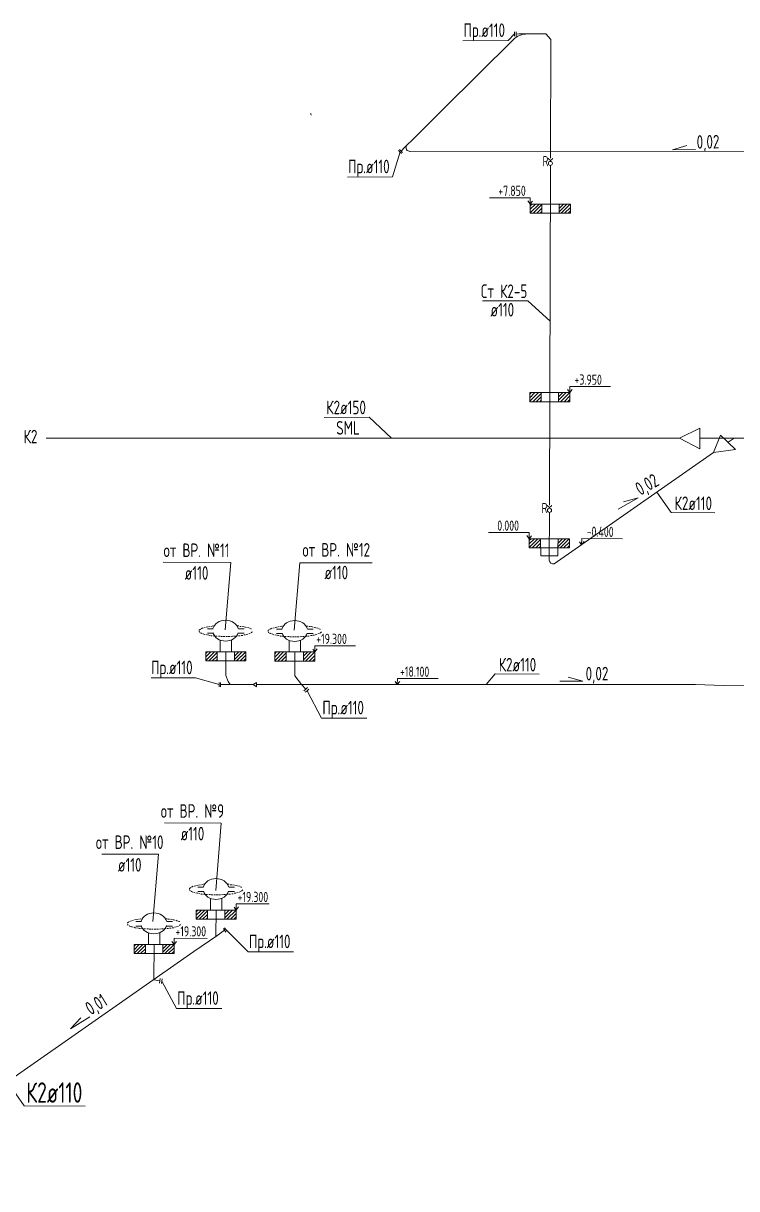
# Model space of a CAD drawing. Header units: millimetres. Extents: x -8689834 to 9419935, y -370377 to 166066.
# Drawn here: x 131437 to 141924, y -306221 to -289072 of the extents above; entities that cross this region are included whole.
import ezdxf

# ---------------------------------------------------------------- set-up
doc = ezdxf.new("R2010")
doc.units = ezdxf.units.MM
doc.header["$MEASUREMENT"] = 0
doc.layers.get('0').update_dxf_attribs({"color": 250, "lineweight": 9})
for name, color, linetype, lineweight in [('_0', 250, 'Continuous', 9), ('_ВК-Text К1', 7, 'Continuous', 30), ('_ВК-К3', 30, 'Continuous', 40), ('ВК_канализация', 32, 'Continuous', 30)]:
    doc.layers.add(name, color=color, linetype=linetype, lineweight=lineweight)
doc.layers.add('PDF __ВК-переход с ПП на  SML', color=3, linetype='Continuous')
doc.layers.add('PDF __эл.подогрев', color=1, linetype='Continuous')
doc.layers.add('PDF __К2', color=7, linetype='Continuous', true_color=0xb800b8)
doc.styles.add('ISOCPEUR', font='isocpeur.ttf', dxfattribs={"width": 0.7})

msp = doc.modelspace()

# ---------------------------------------------------------------- hatches: boundary and pattern name
at = {"layer": '_ВК-К3', "lineweight": 13}
h = msp.add_hatch(dxfattribs=at)
h.set_pattern_fill('ANSI31', scale=11.388071, angle=180)
h.set_pattern_definition([(225, (85311.02, -312099.745), (25.566948, -25.566948), [])])
h.paths.add_polyline_path([(138889.8, -291867.4), (139056.6, -291867.4), (139056.6, -291731.8), (138889.8, -291731.8)])
h.paths.add_polyline_path([(139312.4, -291867.4), (139479.8, -291867.4), (139479.8, -291731.8), (139312.4, -291731.8)])
h = msp.add_hatch(dxfattribs=at)
h.set_pattern_fill('ANSI31', scale=11.388071, angle=180)
h.set_pattern_definition([(225, (85302.812, -314872.87), (25.566948, -25.566948), [])])
h.paths.add_polyline_path([(138881.6, -294640.5), (139048.3, -294640.5), (139048.3, -294504.9), (138881.6, -294504.9)])
h.paths.add_polyline_path([(139304.2, -294640.5), (139471.6, -294640.5), (139471.6, -294504.9), (139304.2, -294504.9)])
h = msp.add_hatch(dxfattribs=at)
h.set_pattern_fill('ANSI31', scale=11.388071, angle=180)
h.set_pattern_definition([(225, (85296.012, -317024.63), (25.566948, -25.566948), [])])
h.paths.add_polyline_path([(138874.8, -296792.3), (139041.5, -296792.3), (139041.5, -296656.7), (138874.8, -296656.7)])
h.paths.add_polyline_path([(139297.4, -296792.3), (139464.8, -296792.3), (139464.8, -296656.7), (139297.4, -296656.7)])
h = msp.add_hatch(dxfattribs=at)
h.set_pattern_fill('ANSI31', scale=11.388071, angle=180)
h.set_pattern_definition([(225, (80539.558, -318687.067), (25.566948, -25.566948), [])])
h.paths.add_polyline_path([(134118.4, -298454.7), (134285.1, -298454.7), (134285.1, -298319.1), (134118.4, -298319.1)])
h.paths.add_polyline_path([(134541, -298454.7), (134708.3, -298454.7), (134708.3, -298319.1), (134541, -298319.1)])
h = msp.add_hatch(dxfattribs=at)
h.set_pattern_fill('ANSI31', scale=11.388071, angle=180)
h.set_pattern_definition([(225, (81554.73, -318691.242), (25.566948, -25.566948), [])])
h.paths.add_polyline_path([(135133.6, -298458.9), (135300.3, -298458.9), (135300.3, -298323.3), (135133.6, -298323.3)])
h.paths.add_polyline_path([(135556.1, -298458.9), (135723.5, -298458.9), (135723.5, -298323.3), (135556.1, -298323.3)])
h = msp.add_hatch(dxfattribs=at)
h.set_pattern_fill('ANSI31', scale=11.388071, angle=180)
h.set_pattern_definition([(225, (80398.1, -322488.41), (25.566948, -25.566948), [])])
h.paths.add_polyline_path([(133976.9, -302256), (134143.6, -302256), (134143.6, -302120.5), (133976.9, -302120.5)])
h.paths.add_polyline_path([(134399.5, -302256), (134566.8, -302256), (134566.8, -302120.5), (134399.5, -302120.5)])
h = msp.add_hatch(dxfattribs=at)
h.set_pattern_fill('ANSI31', scale=11.388071, angle=180)
h.set_pattern_definition([(225, (79485.466, -322994.904), (25.566948, -25.566948), [])])
h.paths.add_polyline_path([(133064.3, -302762.5), (133231, -302762.5), (133231, -302627), (133064.3, -302627)])
h.paths.add_polyline_path([(133486.9, -302762.5), (133654.2, -302762.5), (133654.2, -302627), (133486.9, -302627)])

# ---------------------------------------------------------------- linework, layer by layer
at = {"color": 18, "ltscale": 100, "true_color": 0x000000}
for points in [[(137897, -289329.1), (138562.6, -289327.4), (138659.8, -289227.9)], [(136200.6, -291334.5), (136866.3, -291332.7), (136975, -290965.6)], [(133315, -298706.3), (133969.7, -298704.6), (134314.1, -298802.6)]]:
    msp.add_lwpolyline(points, dxfattribs=at)
at = {"color": 6, "ltscale": 100}
msp.add_lwpolyline([(139117.9, -289228.9), (139191.1, -289309.7)], dxfattribs=at)
at = {"color": 6, "ltscale": 500}
for points in [[(139186.6, -291057.5), (139191.1, -289309.7)], [(139172.8, -296162.9), (139186.1, -291164.2)], [(139169.3, -296972.6), (139171.3, -296269.6)], [(134412.6, -298671), (134414.1, -298319.1)], [(135427.7, -298675.2), (135429.3, -298323.3)], [(134269.2, -302507.3), (134272.7, -302120.5)], [(133355.3, -303145.9), (133360, -302627)]]:
    msp.add_lwpolyline(points, dxfattribs=at)
at = {"color": 7, "ltscale": 500}
for points in [[(138889.5, -291730.3), (138889.5, -291639.9), (138290.5, -291640)], [(138889.5, -291730.3), (138854.7, -291685.3)], [(138889.5, -291730.3), (138921.5, -291687.7)], [(138185.8, -293157.1), (138851.4, -293155.4), (139180, -293454.6)], [(139471.6, -294506.3), (139472, -294415.8), (140070.9, -294418.6)], [(139470.3, -294506.3), (139438.7, -294463.3)], [(139470.3, -294506.3), (139505.5, -294461.6)], [(135857.8, -294871.8), (136523.4, -294870.1), (136852, -295178.3)], [(138874.8, -296656.7), (138874.8, -296566.2), (138275.9, -296566.3)], [(138874.8, -296656.7), (138840.1, -296611.6)], [(138874.8, -296656.7), (138906.9, -296614)], [(139645.1, -296744.3), (139645.5, -296653.8), (140244.4, -296656.6)], [(139645.1, -296744.3), (139613.5, -296701.3)], [(139645.1, -296744.3), (139680.3, -296699.6)], [(135723.5, -298323.3), (135691.5, -298280.6)], [(135723.5, -298323.3), (135723.6, -298232.8), (136322.6, -298233.8)], [(135723.5, -298323.3), (135758.3, -298278.3)], [(136935, -298802.7), (136935.4, -298712.2), (137534.3, -298715.1)], [(136935, -298802.7), (136903.4, -298759.7)], [(136935, -298802.7), (136970.2, -298758)], [(134566.8, -302120.5), (134534.8, -302077.8)], [(134566.8, -302120.5), (134567, -302030), (135051.8, -302030.8)], [(134566.8, -302120.5), (134601.6, -302075.5)], [(133654.2, -302627), (133622.2, -302584.3)], [(133654.2, -302627), (133654.3, -302536.5), (134139.2, -302537.3)], [(133654.2, -302627), (133689, -302581.9)]]:
    msp.add_lwpolyline(points, dxfattribs=at)
at = {"color": 7, "ltscale": 100}
for points in [[(136487.9, -299295.9), (135822.3, -299297.7), (135608.5, -298892.9)], [(135408.7, -302736.1), (134743, -302737.8), (134417.6, -302411.1)], [(134353.5, -303570.5), (133687.9, -303572.2), (133474.1, -303167.5)]]:
    msp.add_lwpolyline(points, dxfattribs=at)
at = {"color": 6, "ltscale": 100}
for centre, radius, start, end in [((138841.1, -289514.1), 285, 89.43477, 135.76065), ((137118.1, -290901.6), 55.2, 148.47172, 275.03965)]:
    msp.add_arc(centre, radius, start, end, dxfattribs=at)
at = {"color": 6, "ltscale": 500}
msp.add_arc((139233.4, -296963.7), 64.8, 187.96812, 275.53896, dxfattribs=at)
at = {"layer": '_0', "ltscale": 500}
for points in [[(141084.2, -295176.5), (141384.2, -295027.9), (141384.1, -295335.2), (141084.2, -295176.5)], [(141906.8, -295341.8), (141582.4, -295389.9), (141685.5, -295134.4), (141906.8, -295341.8)]]:
    msp.add_lwpolyline(points, dxfattribs=at)
at = {"layer": '_ВК-Text К1', "color": 7, "lineweight": 13, "ltscale": 100}
for p, q in [((140979, -290933.2), (141191.3, -290872.2)), ((140979, -290933.2), (141316.5, -290928)), ((140475.4, -296057.1), (140182.2, -296224.2)), ((140475.4, -296057.1), (140261.7, -296112.5)), ((139660.5, -298750.5), (139447.3, -298693.2)), ((139660.5, -298750.5), (139323, -298751)), ((132129.1, -303869.6), (132416.3, -303692.4)), ((132129.1, -303869.6), (132280.2, -303708.6))]:
    msp.add_line(p, q, dxfattribs=at)
at = {"layer": '_ВК-К3', "color": 7, "lineweight": 13}
for p, q in [((139057.2, -291867.4), (139057.2, -291731.8)), ((139312, -291866.9), (139312.4, -291731.3)), ((139049, -294640.5), (139049, -294504.9)), ((139303.8, -294640), (139304.2, -294504.4)), ((139042.2, -296792.3), (139042.2, -296656.7)), ((139297, -296791.8), (139297.4, -296656.2)), ((134285.7, -298454.7), (134285.7, -298319.1)), ((134540.6, -298454.2), (134541, -298318.6)), ((135300.9, -298458.9), (135300.9, -298323.3)), ((135555.7, -298458.4), (135556.1, -298322.8)), ((134144.3, -302256), (134144.3, -302120.5)), ((134399.1, -302255.5), (134399.5, -302120)), ((133231.6, -302762.5), (133231.6, -302627)), ((133486.5, -302762), (133486.9, -302626.5))]:
    msp.add_line(p, q, dxfattribs=at)
for points in [[(139479.8, -291867.4), (138889.8, -291867.4), (138889.8, -291731.8), (139479.8, -291731.8)], [(139471.6, -294640.5), (138881.6, -294640.5), (138881.6, -294504.9), (139471.6, -294504.9)], [(139464.8, -296792.3), (138874.8, -296792.3), (138874.8, -296656.7), (139464.8, -296656.7)], [(134708.3, -298454.7), (134118.4, -298454.7), (134118.4, -298319.1), (134708.3, -298319.1)], [(135723.5, -298458.9), (135133.6, -298458.9), (135133.6, -298323.3), (135723.5, -298323.3)], [(134566.8, -302256), (133976.9, -302256), (133976.9, -302120.5), (134566.8, -302120.5)], [(133654.2, -302762.5), (133064.3, -302762.5), (133064.3, -302627), (133654.2, -302627)]]:
    msp.add_lwpolyline(points, close=True, dxfattribs=at)
at = {"layer": 'PDF __ВК-переход с ПП на  SML', "lineweight": 13}
msp.add_lwpolyline([(139042.6, -296791.8), (139297, -296791.8), (139297, -296906.3), (139042.6, -296906.3)], close=True, dxfattribs=at)
at = {"layer": 'PDF __К2', "lineweight": 13}
for points in [[(134227, -297982.5), (134142.8, -297982.5)], [(134142.8, -298048.6), (134227, -298048.6)], [(134683.8, -297982.5), (134599.7, -297982.5)], [(134599.7, -298048.6), (134683.8, -298048.6)], [(135242.2, -297986.7), (135158, -297986.7)], [(135699, -297986.7), (135614.9, -297986.7)], [(134329.2, -298150.8), (134329.2, -298319.1)], [(134497.5, -298150.8), (134497.5, -298319.1)], [(135158, -298052.8), (135242.2, -298052.8)], [(135344.4, -298155), (135344.4, -298323.3)], [(135512.7, -298155), (135512.7, -298323.3)], [(135614.9, -298052.8), (135699, -298052.8)], [(134497.5, -298319.1), (134329.2, -298319.1)], [(135512.7, -298323.3), (135344.4, -298323.3)], [(134085.5, -301783.8), (134001.4, -301783.8)], [(134542.4, -301783.8), (134458.2, -301783.8)], [(134001.4, -301850), (134085.5, -301850)], [(134187.7, -301952.2), (134187.7, -302120.5)], [(134356, -301952.2), (134356, -302120.5)], [(134458.2, -301850), (134542.4, -301850)], [(134356, -302120.5), (134187.7, -302120.5)], [(133172.9, -302290.3), (133088.8, -302290.3)], [(133629.7, -302290.3), (133545.6, -302290.3)], [(133088.8, -302356.5), (133172.9, -302356.5)], [(133275.1, -302458.7), (133275.1, -302627)], [(133443.4, -302458.7), (133443.4, -302627)], [(133545.6, -302356.5), (133629.7, -302356.5)], [(133443.4, -302627), (133275.1, -302627)]]:
    msp.add_lwpolyline(points, dxfattribs=at)
for points in [[(134410.3, -297856.3), (134321.7, -297856.3), (134244.9, -297906.1), (134225.5, -297976.1)], [(134595.1, -297976.1), (134575.8, -297906.1), (134499, -297856.3), (134410.3, -297856.3)], [(135425.5, -297860.4), (135336.8, -297860.4), (135260.1, -297910.2), (135240.7, -297980.3)], [(135610.3, -297980.3), (135591, -297910.2), (135514.2, -297860.4), (135425.5, -297860.4)], [(134225.5, -298043), (134244.9, -298113), (134321.7, -298162.8), (134410.3, -298162.8)], [(134410.3, -298162.8), (134499, -298162.8), (134575.8, -298113), (134595.1, -298043)], [(135240.7, -298047.2), (135260.1, -298117.2), (135336.8, -298167), (135425.5, -298167)], [(135425.5, -298167), (135514.2, -298167), (135591, -298117.2), (135610.3, -298047.2)], [(134268.9, -301657.6), (134180.2, -301657.6), (134103.4, -301707.4), (134084.1, -301777.5)], [(134453.7, -301777.5), (134434.3, -301707.4), (134357.5, -301657.6), (134268.9, -301657.6)], [(134084.1, -301844.3), (134103.4, -301914.4), (134180.2, -301964.2), (134268.9, -301964.2)], [(134268.9, -301964.2), (134357.5, -301964.2), (134434.3, -301914.4), (134453.7, -301844.3)], [(133356.2, -302164.1), (133267.6, -302164.1), (133190.8, -302213.9), (133171.5, -302284)], [(133541, -302284), (133521.7, -302213.9), (133444.9, -302164.1), (133356.2, -302164.1)], [(133171.5, -302350.8), (133190.8, -302420.9), (133267.6, -302470.7), (133356.2, -302470.7)], [(133356.2, -302470.7), (133444.9, -302470.7), (133521.7, -302420.9), (133541, -302350.8)]]:
    msp.add_open_spline(points, degree=3, dxfattribs=at)
at = {"layer": 'PDF __эл.подогрев', "lineweight": 13}
for points in [[(135658.2, -290397.9), (135664.2, -290403.9), (135670.2, -290421.9)], [(134022.6, -298006.5), (134022.6, -298000.5), (134040.7, -297988.5)], [(134034.6, -298036.6), (134028.6, -298030.6), (134022.6, -298018.6)], [(134070.7, -298054.6), (134052.7, -298048.6), (134046.7, -298042.6)], [(134052.7, -297982.5), (134076.7, -297970.5)], [(134088.7, -297970.5), (134112.8, -297964.5)], [(134124.8, -297958.5), (134148.9, -297952.5)], [(134160.9, -297952.5), (134184.9, -297946.4)], [(134196.9, -297946.4), (134221, -297940.4)], [(134233, -297940.4), (134245, -297940.4)], [(134581.7, -297940.4), (134605.7, -297940.4)], [(134617.7, -297946.4), (134641.8, -297946.4)], [(134653.8, -297946.4), (134683.8, -297952.5)], [(134695.9, -297958.5), (134701.9, -297958.5), (134719.9, -297964.5)], [(134731.9, -297964.5), (134750, -297970.5), (134756, -297970.5)], [(134774, -298048.6), (134750, -298054.6)], [(134768, -297976.5), (134786, -297982.5), (134786, -297988.5)], [(134804.1, -298024.6), (134798, -298030.6), (134786, -298042.6)], [(135037.8, -298010.7), (135037.8, -298004.7), (135055.8, -297992.7)], [(135049.8, -298040.8), (135043.8, -298034.8), (135037.8, -298022.7)], [(135085.9, -298058.8), (135067.9, -298052.8), (135061.8, -298046.8)], [(135067.9, -297986.7), (135091.9, -297974.7)], [(135103.9, -297974.7), (135128, -297968.6)], [(135140, -297962.6), (135164, -297956.6)], [(135176, -297956.6), (135200.1, -297950.6)], [(135212.1, -297950.6), (135236.2, -297944.6)], [(135248.2, -297944.6), (135260.2, -297944.6)], [(135596.8, -297944.6), (135620.9, -297944.6)], [(135632.9, -297950.6), (135656.9, -297950.6)], [(135669, -297950.6), (135699, -297956.6)], [(135711, -297962.6), (135717, -297962.6), (135735.1, -297968.6)], [(135747.1, -297968.6), (135765.1, -297974.7), (135771.1, -297974.7)], [(135783.2, -297980.7), (135801.2, -297986.7), (135801.2, -297992.7)], [(135819.2, -298028.8), (135813.2, -298034.8), (135801.2, -298046.8)], [(134106.8, -298066.7), (134088.7, -298060.6), (134082.7, -298054.6)], [(134142.8, -298072.7), (134136.8, -298072.7), (134118.8, -298066.7)], [(134178.9, -298078.7), (134154.9, -298072.7)], [(134215, -298084.7), (134196.9, -298084.7), (134190.9, -298078.7)], [(134251, -298090.7), (134227, -298084.7)], [(134287.1, -298090.7), (134263.1, -298090.7)], [(134329.2, -298090.7), (134305.1, -298090.7)], [(134365.3, -298096.7), (134341.2, -298096.7)], [(134401.3, -298096.7), (134377.3, -298096.7)], [(134437.4, -298096.7), (134413.3, -298096.7)], [(134479.5, -298096.7), (134449.4, -298096.7)], [(134515.5, -298090.7), (134491.5, -298096.7)], [(134551.6, -298090.7), (134527.6, -298090.7)], [(134587.7, -298084.7), (134563.6, -298090.7)], [(134623.7, -298084.7), (134599.7, -298084.7)], [(134665.8, -298078.7), (134641.8, -298078.7)], [(134701.9, -298072.7), (134689.8, -298072.7), (134677.8, -298072.7)], [(134737.9, -298060.6), (134713.9, -298066.7)], [(135122, -298070.8), (135103.9, -298064.8), (135097.9, -298058.8)], [(135158, -298076.8), (135152, -298076.8), (135134, -298070.8)], [(135194.1, -298082.9), (135170, -298076.8)], [(135230.1, -298088.9), (135212.1, -298088.9), (135206.1, -298082.9)], [(135266.2, -298094.9), (135242.2, -298088.9)], [(135302.3, -298094.9), (135278.2, -298094.9)], [(135344.4, -298094.9), (135320.3, -298094.9)], [(135380.4, -298100.9), (135356.4, -298100.9)], [(135416.5, -298100.9), (135392.4, -298100.9)], [(135452.6, -298100.9), (135428.5, -298100.9)], [(135494.6, -298100.9), (135464.6, -298100.9)], [(135530.7, -298094.9), (135506.7, -298100.9)], [(135566.8, -298094.9), (135542.7, -298094.9)], [(135602.8, -298088.9), (135578.8, -298094.9)], [(135638.9, -298088.9), (135614.9, -298088.9)], [(135681, -298082.9), (135656.9, -298082.9)], [(135717, -298076.8), (135705, -298076.8), (135693, -298076.8)], [(135753.1, -298064.8), (135729.1, -298070.8)], [(135789.2, -298052.8), (135765.1, -298058.8)], [(133881.2, -301807.9), (133881.2, -301801.9), (133899.2, -301789.9)], [(133893.2, -301837.9), (133887.2, -301831.9), (133881.2, -301819.9)], [(133911.2, -301783.8), (133935.3, -301771.8)], [(133947.3, -301771.8), (133971.3, -301765.8)], [(133983.4, -301759.8), (134007.4, -301753.8)], [(134019.4, -301753.8), (134043.5, -301747.8)], [(134055.5, -301747.8), (134079.5, -301741.8)], [(134091.6, -301741.8), (134103.6, -301741.8)], [(134440.2, -301741.8), (134464.2, -301741.8)], [(134476.3, -301747.8), (134500.3, -301747.8)], [(134512.3, -301747.8), (134542.4, -301753.8)], [(134554.4, -301759.8), (134560.4, -301759.8), (134578.4, -301765.8)], [(134590.5, -301765.8), (134608.5, -301771.8), (134614.5, -301771.8)], [(134626.5, -301777.8), (134644.6, -301783.8), (134644.6, -301789.9)], [(133929.3, -301856), (133911.2, -301850), (133905.2, -301844)], [(133965.3, -301868), (133947.3, -301862), (133941.3, -301856)], [(134001.4, -301874), (133995.4, -301874), (133977.3, -301868)], [(134037.5, -301880), (134013.4, -301874)], [(134073.5, -301886), (134055.5, -301886), (134049.5, -301880)], [(134109.6, -301892), (134085.5, -301886)], [(134145.7, -301892), (134121.6, -301892)], [(134187.7, -301892), (134163.7, -301892)], [(134223.8, -301898.1), (134199.7, -301898.1)], [(134259.9, -301898.1), (134235.8, -301898.1)], [(134295.9, -301898.1), (134271.9, -301898.1)], [(134338, -301898.1), (134307.9, -301898.1)], [(134374.1, -301892), (134350, -301898.1)], [(134410.1, -301892), (134386.1, -301892)], [(134446.2, -301886), (134422.2, -301892)], [(134482.3, -301886), (134458.2, -301886)], [(134524.3, -301880), (134500.3, -301880)], [(134560.4, -301874), (134548.4, -301874), (134536.4, -301874)], [(134596.5, -301862), (134572.4, -301868)], [(134632.5, -301850), (134608.5, -301856)], [(134662.6, -301825.9), (134656.6, -301831.9), (134644.6, -301844)], [(132968.5, -302314.4), (132968.5, -302308.4), (132986.6, -302296.4)], [(132980.6, -302344.4), (132974.5, -302338.4), (132968.5, -302326.4)], [(132998.6, -302290.3), (133022.6, -302278.3)], [(133034.7, -302278.3), (133058.7, -302272.3)], [(133070.7, -302266.3), (133094.8, -302260.3)], [(133106.8, -302260.3), (133130.8, -302254.3)], [(133142.9, -302254.3), (133166.9, -302248.3)], [(133178.9, -302248.3), (133190.9, -302248.3)], [(133527.6, -302248.3), (133551.6, -302248.3)], [(133563.6, -302254.3), (133587.7, -302254.3)], [(133599.7, -302254.3), (133629.7, -302260.3)], [(133641.8, -302266.3), (133647.8, -302266.3), (133665.8, -302272.3)], [(133677.8, -302272.3), (133695.9, -302278.3), (133701.9, -302278.3)], [(133713.9, -302284.3), (133731.9, -302290.3), (133731.9, -302296.4)], [(133750, -302332.4), (133744, -302338.4), (133731.9, -302350.5)], [(133016.6, -302362.5), (132998.6, -302356.5), (132992.6, -302350.5)], [(133052.7, -302374.5), (133034.7, -302368.5), (133028.6, -302362.5)], [(133088.8, -302380.5), (133082.7, -302380.5), (133064.7, -302374.5)], [(133124.8, -302386.5), (133100.8, -302380.5)], [(133160.9, -302392.5), (133142.9, -302392.5), (133136.8, -302386.5)], [(133197, -302398.5), (133172.9, -302392.5)], [(133233, -302398.5), (133209, -302398.5)], [(133275.1, -302398.5), (133251.1, -302398.5)], [(133311.2, -302404.6), (133287.1, -302404.6)], [(133347.2, -302404.6), (133323.2, -302404.6)], [(133383.3, -302404.6), (133359.2, -302404.6)], [(133425.4, -302404.6), (133395.3, -302404.6)], [(133461.4, -302398.5), (133437.4, -302404.6)], [(133497.5, -302398.5), (133473.5, -302398.5)], [(133533.6, -302392.5), (133509.5, -302398.5)], [(133569.6, -302392.5), (133545.6, -302392.5)], [(133611.7, -302386.5), (133587.7, -302386.5)], [(133647.8, -302380.5), (133635.8, -302380.5), (133623.7, -302380.5)], [(133683.8, -302368.5), (133659.8, -302374.5)], [(133719.9, -302356.5), (133695.9, -302362.5)]]:
    msp.add_lwpolyline(points, dxfattribs=at)
at = {"layer": 'ВК_канализация', "color": 6, "lineweight": 13, "ltscale": 500}
for points in [[(138659.7, -289260.2), (138659.9, -289195.7)], [(138680.9, -289260.2), (138681.1, -289195.7)], [(138823.5, -289229.7), (138681, -289229.1)], [(139117.9, -289228.9), (138723.7, -289229.3)], [(138644, -289308.3), (137608.2, -290335.6)], [(137608.2, -290335.6), (137191.3, -290752.5), (137042, -290901.8), (137042, -290901.8)], [(136997.5, -290988.6), (136952.4, -290942.5)], [(137012.7, -290973.8), (136967.6, -290927.7)], [(137042, -290901.8), (136990.9, -290951.5)], [(137113.2, -290956.6), (147029.4, -290956.1)], [(139186.4, -291104.2), (139186.5, -291087.5)], [(141084.2, -295175.4), (131773.9, -295175.4)], [(142070.1, -295175.4), (141384.1, -295175.4)], [(141798.3, -295236.6), (141885.6, -295175.4)], [(139239.7, -297028.1), (141583.5, -295387)], [(139172.6, -296209.6), (139172.6, -296192.9)], [(134412.6, -298671), (134450, -298758.7)], [(135528.3, -298802.6), (135528.3, -298802.6), (135428, -298674.8)], [(134314.1, -298770.3), (134314.1, -298834.8)], [(134335.4, -298770.3), (134335.4, -298834.8)], [(134335.4, -298802.6), (134817, -298802.6)], [(134450, -298758.7), (134478, -298802.7)], [(134863.9, -298802.6), (141318.2, -298803)], [(135528.3, -298802.6), (135589, -298869.3)], [(135563.1, -298892.8), (135589, -298869.3)], [(135582.6, -298916.5), (135608.5, -298892.9)], [(135589, -298869.3), (135614.8, -298845.7)], [(135608.5, -298892.9), (135634.4, -298869.3)], [(141318.2, -298803), (141730.1, -298818.4), (147743.5, -298820.1)], [(133946.2, -302733.4), (134279.8, -302499.8), (134279.8, -302499.8)], [(134279.8, -302499.8), (134396.7, -302418.3)], [(134378.9, -302392.8), (134415.8, -302445.7)], [(134396.3, -302380.6), (134433.2, -302433.5)], [(133946.2, -302733.4), (128949.6, -306221.4)], [(133355.3, -303145.9), (133444.1, -303160.9)], [(133438.3, -303195.4), (133444.1, -303160.9)], [(133444.1, -303160.9), (133450, -303126.4)], [(133468.3, -303202), (133474.1, -303167.5)], [(133474.1, -303167.5), (133480, -303133)]]:
    msp.add_lwpolyline(points, dxfattribs=at)
at = {"layer": 'ВК_канализация', "color": 7, "lineweight": 13, "ltscale": 500}
for points in [[(140748.9, -295971.4), (140959.1, -296271.7), (141603.1, -296274.1)], [(134405.9, -297997.3), (134488.7, -297006), (133492.7, -297003.7)], [(135421.1, -298001.5), (135503.9, -297010.1), (136563.6, -297012.5)], [(138241.5, -298804.4), (138374.2, -298647.1), (139018.1, -298649.4)], [(134265.1, -301831.5), (134348, -300840.1), (133512.2, -300838.2)], [(133342.3, -302291.2), (133425.2, -301299.8), (132589.4, -301297.9)], [(131202.8, -304648.5), (131449.2, -305001.5), (132345.6, -305004.8)]]:
    msp.add_lwpolyline(points, dxfattribs=at)
at = {"layer": 'ВК_канализация', "color": 18, "lineweight": 13, "ltscale": 500, "true_color": 0x000000}
msp.add_lwpolyline([(134863.9, -298771.5), (134863.9, -298834.5), (134816.5, -298802.9), (134863.9, -298771.5)], dxfattribs=at)
at = {"layer": 'ВК_канализация', "color": 6, "lineweight": 13, "ltscale": 500}
for centre in [(139186.2, -291134.2), (139172.4, -296239.6)]:
    msp.add_circle(centre, 30, dxfattribs=at)
for centre in [(139186.6, -291057.5), (139172.8, -296162.9)]:
    msp.add_arc(centre, 30, 179.67036, 359.67036, dxfattribs=at)

# ---------------------------------------------------------------- texts
at = {"layer": 'ВК_канализация', "color": 18, "ltscale": 100, "true_color": 0x000000, "attachment_point": 4, "style": 'ISOCPEUR'}
for s, insert, char_height, width in [('\\pxi-1,l1,t1,5;Пр.ø110', (137907.9, -289200.8), 200, 7500), ('\\pxi-1,l1,t1,5;Пр.ø110', (136211.6, -291206.1), 200, 7500), ('Ст К2-5', (138164.8, -293015.1), 200, 5891.51), ('\\pxi-1,l1,t1,5;ø110', (138305, -293287.5), 200, 7500), ('\\pxi-1,l1,t1,5;К2ø150', (135891, -294725.6), 200, 5891.51), ('SML', (136036.8, -295025.6), 200, 5891.51), ('К2', (131442, -295153.8, -0.6), 200, 5891.51), ('\\pxi-1,l1,t1,5;К2ø110', (141010.9, -296135.5), 200, 7500), ('\\pxi-1,l1,qc,t1,5;от ВР. №11\\Pø110', (133295.3, -296993.4), 200, 1377.703), ('\\pxi-1,l1,qc,t1,5;от ВР. №12\\Pø110', (135349.4, -296987.6), 200, 1377.703), ('\\pxi-1,l1,t1,5;Пр.ø110', (133315, -298578), 200, 7500), ('\\pxi-1,l1,t1,5;К2ø110', (138426, -298510.8), 200, 7500), ('0,02', (139703, -298665.2), 200, 5891.51), ('\\pxi-1,l1,t1,5;Пр.ø110', (135833.3, -299169.3), 200, 7500), ('\\pxi-1,l1,qc,t1,5;от ВР. №9\\Pø110', (133234.9, -300829.9), 200, 1377.703), ('\\pxi-1,l1,qc,t1,5;от ВР. №10\\Pø110', (132312.2, -301289.5), 200, 1377.703), ('\\pxi-1,l1,t1,5;Пр.ø110', (134754, -302609.5), 200, 7500), ('\\pxi-1,l1,t1,5;Пр.ø110', (133698.9, -303443.9), 200, 7500), ('\\pxi-1,l1,t1,5;К2ø110', (131479.1, -304807.1), 300, 7500)]:
    msp.add_mtext(s, dxfattribs=dict(at, insert=insert, char_height=char_height, width=width))
at = {"layer": 'ВК_канализация', "color": 18, "ltscale": 100, "true_color": 0x000000, "style": 'ISOCPEUR'}
for s, insert, char_height, width, attachment_point, rotation in [('0,02', (141335.6, -290841.9), 200, 5891.51, 4, 0.85496), ('+7.850', (138419.6, -291537.9), 150, 7500, 4, 0.09847), ('\\pxi-1,l1,t1,5;+3.950', (139941.9, -294318.3), 150, 7500, 6, 359.35803), ('0,02', (140470.2, -295961.9), 200, 5891.51, 4, 29.59057), ('\\pxi-1,l1,t1,5;0.000', (138405.2, -296463.8), 150, 7500, 4, 0.04194), ('\\pxi-1,l1,t1,5;-0.400', (140115.4, -296556.3), 150, 7500, 6, 359.35803), ('\\pxi-1,l1,t1,5;+19.300', (136193.4, -298131.1), 150, 7500, 6, 359.87258), ('\\pxi-1,l1,t1,5;+18.100', (137405.3, -298614.8), 150, 7500, 6, 359.35803), ('\\pxi-1,l1,t1,5;+19.300', (135036.8, -301928.3), 150, 7500, 6, 359.87258), ('\\pxi-1,l1,t1,5;+19.300', (134124.1, -302434.8), 150, 7500, 6, 359.87258), ('0,01', (132388.6, -303608.7), 200, 5891.51, 4, 31.65474)]:
    msp.add_mtext(s, dxfattribs=dict(at, insert=insert, char_height=char_height, width=width, attachment_point=attachment_point, rotation=rotation))
at = {"layer": 'ВК_канализация', "color": 6, "ltscale": 100, "insert": (139070.4, -291100.6), "char_height": 150, "width": 7500, "attachment_point": 4, "rotation": 0.04194, "style": 'ISOCPEUR'}
msp.add_mtext('\\pxi-1,l1,t1,5;R', dxfattribs=at)
at = {"layer": 'ВК_канализация', "color": 7, "ltscale": 100, "insert": (139056.6, -296206), "char_height": 150, "width": 7500, "attachment_point": 4, "rotation": 0.04194, "style": 'ISOCPEUR'}
msp.add_mtext('\\pxi-1,l1,t1,5;R', dxfattribs=at)

doc.saveas('drawing.dxf')
